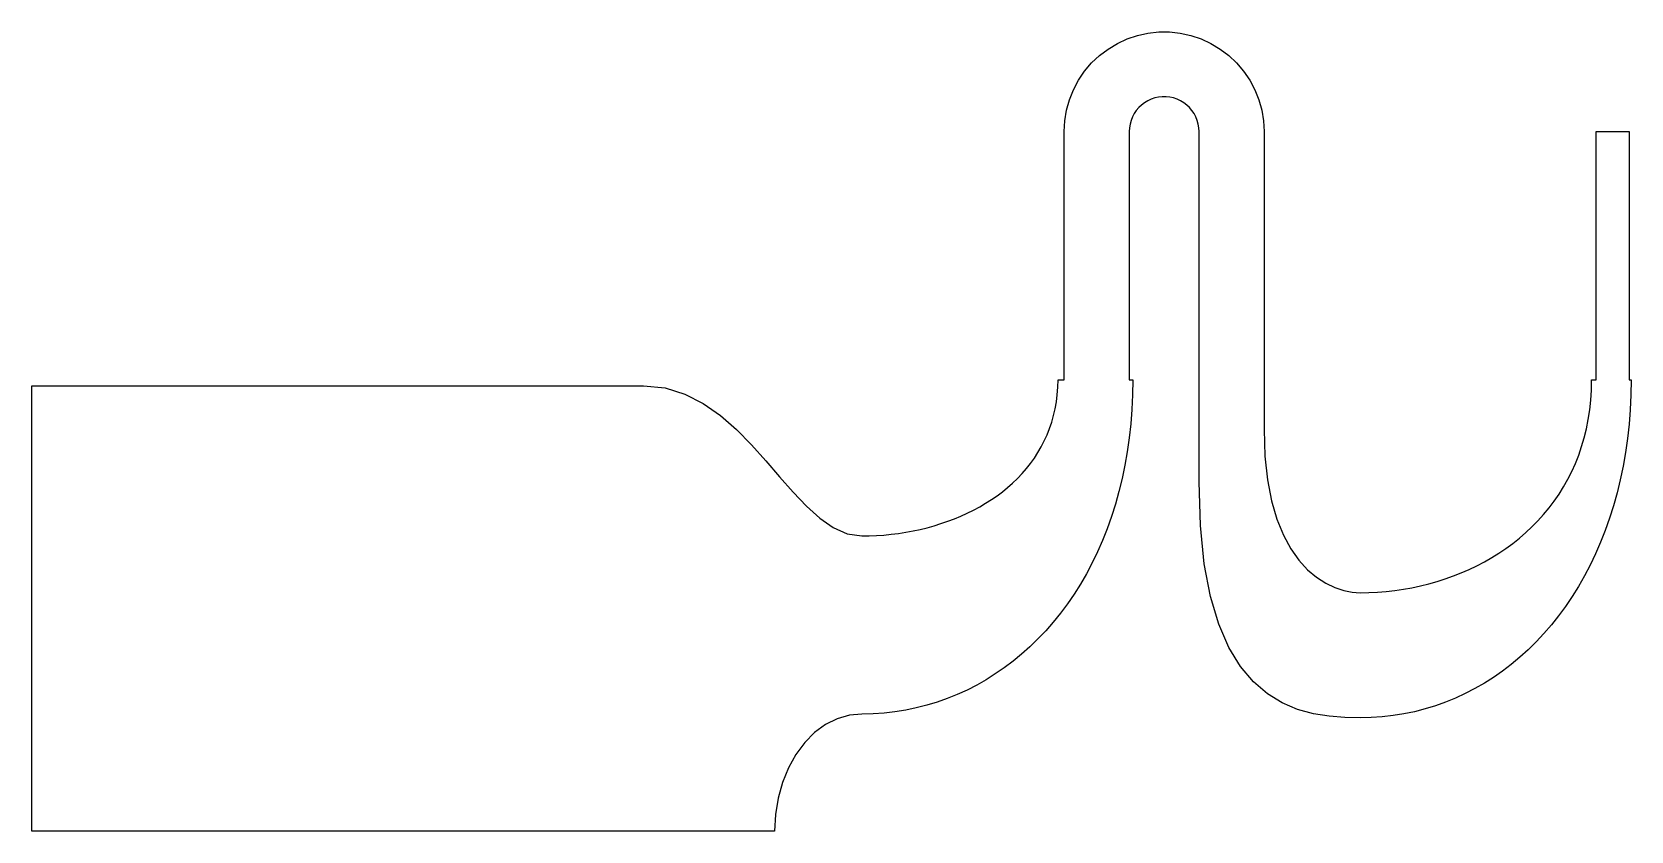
# Model space of a CAD drawing. Header units: millimetres. Extents: x 0 to 183, y 0 to 92.
import ezdxf

# ---------------------------------------------------------------- set-up
doc = ezdxf.new("R2010")
doc.units = ezdxf.units.MM

msp = doc.modelspace()

# ---------------------------------------------------------------- linework, layer by layer
at = {"layer": 'FLUID_DOMAIN'}
for p, q in [((127.749, 91.3957), (128.9797, 91.5296)), ((128.9797, 91.5296), (130.2176, 91.5296)), ((130.2176, 91.5296), (131.4483, 91.3957)), ((123.1826, 89.5763), (124.2433, 90.2145)), ((124.2433, 90.2145), (125.3669, 90.7343)), ((125.3669, 90.7343), (126.54, 91.1296)), ((126.54, 91.1296), (127.749, 91.3957)), ((131.4483, 91.3957), (132.6573, 91.1296)), ((132.6573, 91.1296), (133.8305, 90.7343)), ((133.8305, 90.7343), (134.954, 90.2145)), ((134.954, 90.2145), (136.0147, 89.5763)), ((120.4969, 87.0323), (121.2983, 87.9758)), ((121.2983, 87.9758), (122.1971, 88.8271)), ((122.1971, 88.8271), (123.1826, 89.5763)), ((136.0147, 89.5763), (137.0002, 88.8271)), ((137.0002, 88.8271), (137.899, 87.9758)), ((137.899, 87.9758), (138.7004, 87.0323)), ((119.8022, 86.0077), (120.4969, 87.0323)), ((138.7004, 87.0323), (139.3951, 86.0077)), ((118.7641, 83.7639), (119.2223, 84.9139)), ((119.2223, 84.9139), (119.8022, 86.0077)), ((139.3951, 86.0077), (139.975, 84.9139)), ((139.975, 84.9139), (140.4332, 83.7639)), ((118.2327, 81.3494), (118.4329, 82.5711)), ((118.4329, 82.5711), (118.7641, 83.7639)), ((126.4143, 82.534), (126.1712, 82.1755)), ((126.6947, 82.8641), (126.4143, 82.534)), ((127.0091, 83.162), (126.6947, 82.8641)), ((127.3539, 83.4241), (127.0091, 83.162)), ((127.725, 83.6474), (127.3539, 83.4241)), ((128.1181, 83.8292), (127.725, 83.6474)), ((128.5285, 83.9675), (128.1181, 83.8292)), ((128.9515, 84.0606), (128.5285, 83.9675)), ((129.3821, 84.1074), (128.9515, 84.0606)), ((129.8152, 84.1074), (129.3821, 84.1074)), ((130.2458, 84.0606), (129.8152, 84.1074)), ((130.6688, 83.9675), (130.2458, 84.0606)), ((131.0792, 83.8292), (130.6688, 83.9675)), ((131.4723, 83.6474), (131.0792, 83.8292)), ((131.8434, 83.4241), (131.4723, 83.6474)), ((132.1882, 83.162), (131.8434, 83.4241)), ((132.5026, 82.8641), (132.1882, 83.162)), ((132.783, 82.534), (132.5026, 82.8641)), ((133.0261, 82.1755), (132.783, 82.534)), ((140.4332, 83.7639), (140.7644, 82.5711)), ((140.7644, 82.5711), (140.9647, 81.3494)), ((118.1656, 80.1133), (118.2327, 81.3494)), ((125.6221, 80.5458), (125.5987, 80.1133)), ((125.6922, 80.9732), (125.6221, 80.5458)), ((125.808, 81.3905), (125.6922, 80.9732)), ((125.9684, 81.7929), (125.808, 81.3905)), ((126.1712, 82.1755), (125.9684, 81.7929)), ((133.229, 81.7929), (133.0261, 82.1755)), ((133.3893, 81.3905), (133.229, 81.7929)), ((133.5051, 80.9732), (133.3893, 81.3905)), ((133.5752, 80.5458), (133.5051, 80.9732)), ((133.5987, 80.1133), (133.5752, 80.5458)), ((140.9647, 81.3494), (141.0317, 80.1133)), ((118.1656, 51.686), (118.1656, 80.1133)), ((125.5987, 80.1133), (125.5987, 51.686)), ((133.5987, 40), (133.5987, 80.1133)), ((141.0317, 80.1133), (141.0317, 46)), ((179.0482, 51.686), (179.0482, 80.1133)), ((179.0482, 80.1133), (182.833, 80.1133)), ((182.833, 80.1133), (182.833, 51.686)), ((117.4319, 50.8242), (117.4527, 51.686)), ((117.4527, 51.686), (118.1656, 51.686)), ((125.5987, 51.686), (126.0116, 51.686)), ((126.0116, 51.686), (125.9856, 49.9776)), ((178.5132, 50.5091), (178.538, 51.686)), ((178.538, 51.686), (179.0482, 51.686)), ((182.833, 51.686), (183.0433, 51.686)), ((183.0433, 51.686), (183.0173, 49.958)), ((0, 51), (70, 51)), ((0, 0), (0, 51)), ((70, 51), (72.4679, 50.7493)), ((72.4679, 50.7493), (74.7434, 50.0472)), ((74.7434, 50.0472), (76.8484, 48.9691)), ((117.2688, 49.163), (117.3702, 49.9832)), ((117.3702, 49.9832), (117.4319, 50.8242)), ((125.9856, 49.9776), (125.9083, 48.2987)), ((178.4402, 49.3603), (178.5132, 50.5091)), ((183.0173, 49.958), (182.94, 48.2597)), ((76.8484, 48.9691), (78.8047, 47.5901)), ((116.9509, 47.5849), (117.1287, 48.3635)), ((117.1287, 48.3635), (117.2688, 49.163)), ((125.9083, 48.2987), (125.7807, 46.6498)), ((178.1538, 47.1472), (178.3199, 48.2397)), ((178.3199, 48.2397), (178.4402, 49.3603)), ((182.94, 48.2597), (182.8124, 46.592)), ((78.8047, 47.5901), (80.6341, 45.9854)), ((80.6341, 45.9854), (82.3586, 44.2303)), ((116.2025, 45.373), (116.4869, 46.0897)), ((116.4869, 46.0897), (116.7367, 46.8268)), ((116.7367, 46.8268), (116.9509, 47.5849)), ((125.7807, 46.6498), (125.6038, 45.0319)), ((141.0317, 46), (141.1352, 42.9559)), ((177.6888, 45.0474), (177.943, 46.0833)), ((177.943, 46.0833), (178.1538, 47.1472)), ((182.8124, 46.592), (182.6355, 44.9554)), ((82.3586, 44.2303), (84, 42.4)), ((115.1529, 43.3479), (115.5346, 44.0022)), ((115.5346, 44.0022), (115.8848, 44.6773)), ((115.8848, 44.6773), (116.2025, 45.373)), ((125.6038, 45.0319), (125.3787, 43.4455)), ((177.0554, 43.0611), (177.3926, 44.04)), ((177.3926, 44.04), (177.6888, 45.0474)), ((182.6355, 44.9554), (182.4104, 43.3508)), ((84, 42.4), (85.5802, 40.5697)), ((113.829, 41.51), (114.2991, 42.1017)), ((114.2991, 42.1017), (114.7407, 42.7144)), ((114.7407, 42.7144), (115.1529, 43.3479)), ((125.3787, 43.4455), (125.1063, 41.8915)), ((141.1352, 42.9559), (141.4311, 40.2411)), ((176.2636, 41.1888), (176.6787, 42.1107)), ((176.6787, 42.1107), (177.0554, 43.0611)), ((182.4104, 43.3508), (182.138, 41.7789)), ((85.5802, 40.5697), (87.121, 38.8146)), ((112.258, 39.8611), (112.8075, 40.3896)), ((112.8075, 40.3896), (113.3315, 40.9392)), ((113.3315, 40.9392), (113.829, 41.51)), ((124.7876, 40.3705), (124.4238, 38.8832)), ((125.1063, 41.8915), (124.7876, 40.3705)), ((175.3231, 39.4309), (175.8114, 40.2955)), ((175.8114, 40.2955), (176.2636, 41.1888)), ((182.138, 41.7789), (181.8193, 40.2404)), ((87.121, 38.8146), (88.6443, 37.2099)), ((110.4673, 38.4037), (111.0869, 38.8681)), ((111.0869, 38.8681), (111.6842, 39.3538)), ((111.6842, 39.3538), (112.258, 39.8611)), ((124.4238, 38.8832), (124.0158, 37.4303)), ((133.7537, 34.9793), (133.5987, 40)), ((141.4311, 40.2411), (141.8976, 37.839)), ((174.2438, 37.7881), (174.8003, 38.595)), ((174.8003, 38.595), (175.3231, 39.4309)), ((181.4555, 38.736), (181.0475, 37.2665)), ((181.8193, 40.2404), (181.4555, 38.736)), ((88.6443, 37.2099), (90.172, 35.8309)), ((107.0697, 36.4082), (107.7856, 36.7635)), ((107.7856, 36.7635), (108.4844, 37.1407)), ((108.4844, 37.1407), (109.1649, 37.5399)), ((109.1649, 37.5399), (109.8263, 37.9609)), ((109.8263, 37.9609), (110.4673, 38.4037)), ((124.0158, 37.4303), (123.5646, 36.0127)), ((141.8976, 37.839), (142.5127, 35.7329)), ((173.0353, 36.2608), (173.655, 37.01)), ((173.655, 37.01), (174.2438, 37.7881)), ((181.0475, 37.2665), (180.5963, 35.8325)), ((90.172, 35.8309), (91.7259, 34.7528)), ((102.4736, 34.7466), (103.2701, 34.9671)), ((103.2701, 34.9671), (104.0558, 35.2104)), ((104.0558, 35.2104), (104.8296, 35.4762)), ((104.8296, 35.4762), (105.5906, 35.7645)), ((105.5906, 35.7645), (106.3377, 36.0753)), ((106.3377, 36.0753), (107.0697, 36.4082)), ((123.5646, 36.0127), (123.0712, 34.6309)), ((134.1999, 30.6178), (133.7537, 34.9793)), ((142.5127, 35.7329), (143.2547, 33.9063)), ((171.0015, 34.1887), (171.7072, 34.8501)), ((171.7072, 34.8501), (172.3855, 35.5408)), ((172.3855, 35.5408), (173.0353, 36.2608)), ((180.5963, 35.8325), (180.1029, 34.4349)), ((91.7259, 34.7528), (93.328, 34.0507)), ((93.328, 34.0507), (95, 33.8)), ((95, 33.8), (95.8446, 33.8118)), ((95.8446, 33.8118), (96.6883, 33.8471)), ((96.6883, 33.8471), (97.5298, 33.9059)), ((97.5298, 33.9059), (98.368, 33.9881)), ((98.368, 33.9881), (99.2021, 34.0937)), ((99.2021, 34.0937), (100.0308, 34.2224)), ((100.0308, 34.2224), (100.8529, 34.3741)), ((100.8529, 34.3741), (101.6676, 34.5489)), ((101.6676, 34.5489), (102.4736, 34.7466)), ((122.5368, 33.2858), (121.9621, 31.9779)), ((123.0712, 34.6309), (122.5368, 33.2858)), ((143.2547, 33.9063), (144.1017, 32.3426)), ((168.7318, 32.3817), (169.5125, 32.9544)), ((169.5125, 32.9544), (170.2695, 33.5568)), ((170.2695, 33.5568), (171.0015, 34.1887)), ((179.5685, 33.0743), (178.9938, 31.7514)), ((180.1029, 34.4349), (179.5685, 33.0743)), ((121.9621, 31.9779), (121.3484, 30.7081)), ((144.1017, 32.3426), (145.0317, 31.025)), ((166.2593, 30.8431), (167.104, 31.3259)), ((167.104, 31.3259), (167.9285, 31.8388)), ((167.9285, 31.8388), (168.7318, 32.3817)), ((178.9938, 31.7514), (178.3801, 30.4671)), ((120.6966, 29.4771), (120.0078, 28.2856)), ((121.3484, 30.7081), (120.6966, 29.4771)), ((134.9093, 26.8697), (134.1999, 30.6178)), ((145.0317, 31.025), (146.0229, 29.937)), ((146.0229, 29.937), (147.0536, 29.062)), ((162.7049, 29.2154), (163.6174, 29.5765)), ((163.6174, 29.5765), (164.5147, 29.9683)), ((164.5147, 29.9683), (165.3958, 30.3905)), ((165.3958, 30.3905), (166.2593, 30.8431)), ((178.3801, 30.4671), (177.7283, 29.2219)), ((120.0078, 28.2856), (119.2828, 27.1343)), ((147.0536, 29.062), (148.1017, 28.3834)), ((148.1017, 28.3834), (149.1454, 27.8845)), ((149.1454, 27.8845), (150.1629, 27.5487)), ((150.1629, 27.5487), (151.1323, 27.3594)), ((155.0129, 27.4439), (156.0007, 27.5555)), ((156.0007, 27.5555), (156.9836, 27.6987)), ((156.9836, 27.6987), (157.9603, 27.8734)), ((157.9603, 27.8734), (158.9293, 28.0796)), ((158.9293, 28.0796), (159.8896, 28.3169)), ((159.8896, 28.3169), (160.8397, 28.5855)), ((160.8397, 28.5855), (161.7786, 28.8849)), ((161.7786, 28.8849), (162.7049, 29.2154)), ((177.0395, 28.0167), (176.3145, 26.8521)), ((177.7283, 29.2219), (177.0395, 28.0167)), ((118.5229, 26.0239), (117.7289, 24.9551)), ((119.2828, 27.1343), (118.5229, 26.0239)), ((135.8536, 23.6889), (134.9093, 26.8697)), ((151.1323, 27.3594), (152.0317, 27.3)), ((152.0317, 27.3), (153.027, 27.316)), ((153.027, 27.316), (154.0212, 27.364)), ((154.0212, 27.364), (155.0129, 27.4439)), ((175.5546, 25.7289), (174.7606, 24.6479)), ((176.3145, 26.8521), (175.5546, 25.7289)), ((116.9019, 23.9287), (116.043, 22.9453)), ((117.7289, 24.9551), (116.9019, 23.9287)), ((174.7606, 24.6479), (173.9336, 23.6097)), ((115.1531, 22.0057), (114.2332, 21.1107)), ((116.043, 22.9453), (115.1531, 22.0057)), ((137.0048, 21.0293), (135.8536, 23.6889)), ((173.0747, 22.615), (172.1848, 21.6646)), ((173.9336, 23.6097), (173.0747, 22.615)), ((113.2844, 20.2609), (112.3077, 19.457)), ((114.2332, 21.1107), (113.2844, 20.2609)), ((138.3347, 18.845), (137.0048, 21.0293)), ((171.2649, 20.7593), (170.3161, 19.8997)), ((172.1848, 21.6646), (171.2649, 20.7593)), ((111.3042, 18.6997), (110.2747, 17.9899)), ((112.3077, 19.457), (111.3042, 18.6997)), ((139.8152, 17.09), (138.3347, 18.845)), ((168.3359, 18.3206), (167.3064, 17.6026)), ((169.3394, 19.0866), (168.3359, 18.3206)), ((170.3161, 19.8997), (169.3394, 19.0866)), ((108.1422, 16.7152), (107.0412, 16.1518)), ((109.2204, 17.3281), (108.1422, 16.7152)), ((110.2747, 17.9899), (109.2204, 17.3281)), ((141.4181, 15.7183), (139.8152, 17.09)), ((166.2521, 16.9333), (165.1739, 16.3133)), ((167.3064, 17.6026), (166.2521, 16.9333)), ((103.6115, 14.766), (102.4294, 14.4079)), ((104.7749, 15.1765), (103.6115, 14.766)), ((105.9184, 15.6387), (104.7749, 15.1765)), ((107.0412, 16.1518), (105.9184, 15.6387)), ((143.1154, 14.6838), (141.4181, 15.7183)), ((144.8788, 13.9405), (143.1154, 14.6838)), ((161.8066, 14.7569), (160.6432, 14.3417)), ((162.9501, 15.2244), (161.8066, 14.7569)), ((164.0729, 15.7434), (162.9501, 15.2244)), ((165.1739, 16.3133), (164.0729, 15.7434)), ((92.1827, 12.8572), (90.8458, 12.1891)), ((93.5769, 13.2636), (92.1827, 12.8572)), ((95, 13.4), (93.5769, 13.2636)), ((96.2732, 13.4286), (95, 13.4)), ((97.5338, 13.5139), (96.2732, 13.4286)), ((98.7808, 13.6552), (97.5338, 13.5139)), ((100.013, 13.8518), (98.7808, 13.6552)), ((101.2296, 14.1029), (100.013, 13.8518)), ((102.4294, 14.4079), (101.2296, 14.1029)), ((146.6803, 13.4425), (144.8788, 13.9405)), ((148.4917, 13.1438), (146.6803, 13.4425)), ((150.2848, 12.9983), (148.4917, 13.1438)), ((152.0317, 12.96), (150.2848, 12.9983)), ((153.3049, 12.9889), (152.0317, 12.96)), ((154.5655, 13.0752), (153.3049, 12.9889)), ((155.8125, 13.2181), (154.5655, 13.0752)), ((157.0447, 13.417), (155.8125, 13.2181)), ((158.2613, 13.671), (157.0447, 13.417)), ((159.4611, 13.9795), (158.2613, 13.671)), ((160.6432, 14.3417), (159.4611, 13.9795)), ((89.5936, 11.2728), (88.4514, 10.127)), ((90.8458, 12.1891), (89.5936, 11.2728)), ((88.4514, 10.127), (87.4425, 8.7751)), ((87.4425, 8.7751), (86.5875, 7.2446)), ((85.9037, 5.5666), (85.4051, 3.7752)), ((86.5875, 7.2446), (85.9037, 5.5666)), ((85.4051, 3.7752), (85.1018, 1.907)), ((85.1018, 1.907), (85, 0)), ((85, 0), (0, 0))]:
    msp.add_line(p, q, dxfattribs=at)

doc.saveas('drawing.dxf')
